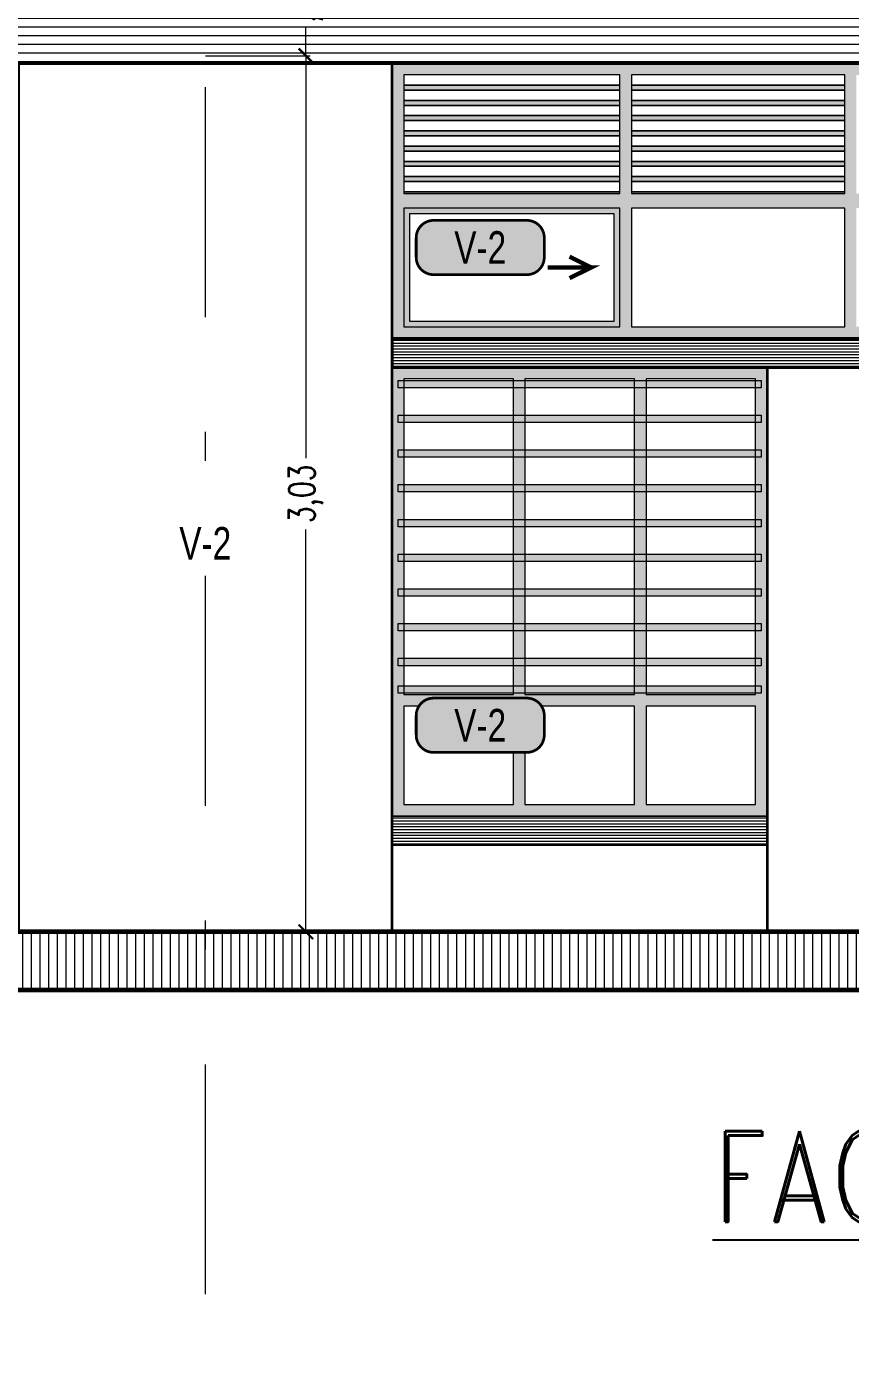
# Model space of a CAD drawing. Header units: millimetres. Extents: x 216 to 2687, y 57 to 1099.
# Drawn here: x 263.914 to 266.761, y 57.176 to 61.762 of the extents above; entities that cross this region are included whole.
import ezdxf
from ezdxf.enums import TextEntityAlignment as Align

# ---------------------------------------------------------------- set-up
doc = ezdxf.new("R2010")
doc.units = ezdxf.units.MM
doc.header["$LTSCALE"] = 0.5
doc.set_wipeout_variables(frame=1)
doc.header["$PDMODE"] = 35
doc.linetypes.add('DASHDOT2', pattern=[12.7, 6.35, -3.175, 0, -3.175])
for name, color, linetype, lineweight in [('A-COTAS', 7, 'Continuous', 9), ('A-EJES', 7, 'DASHDOT2', 9), ('A-PLAN', 7, 'Continuous', 60), ('A-PLAN-1', 2, 'Continuous', 35), ('A-PLAN-3', 146, 'Continuous', 5), ('A-PLAN-ACHU1', 105, 'Continuous', 9), ('A-PLAN-ACHU2', 146, 'Continuous', 0), ('A-PLAN-ACHU3', 250, 'Continuous', 0), ('A-TEXT-VENT', 2, 'Continuous', 9), ('A-VENT', 1, 'Continuous', 15), ('A-WIPEOUT', 255, 'Continuous', 0), ('TEXTO_DETALLES', 7, 'Continuous', 25)]:
    doc.layers.add(name, color=color, linetype=linetype, lineweight=lineweight)
doc.styles.add('Cotas', font='romans.shx', dxfattribs={"width": 0.75})
doc.styles.add('Detalles', font='romans.shx', dxfattribs={"width": 0.7})
doc.styles.add('ING_50', font='swisscl.ttf', dxfattribs={"height": 0.08})
doc.dimstyles.new("1-25'", dxfattribs={"dimtxt": 0.075, "dimasz": 0.05, "dimexe": 0.015, "dimexo": 0, "dimgap": 0.02, "dimtad": 0, "dimzin": 4, "dimtxsty": 'Cotas', "dimblk": 'ARCHTICK', "dimcen": 0.09, "dimclrd": 142, "dimclre": 2, "dimclrt": 2, "dimadec": 0, "dimazin": 0, "dimtfac": 1, "dimtmove": 0, "dimatfit": 3, "dimfxl": 0.1, "dimlwd": 13, "dimlwe": 9, "dimarcsym": 2})

# ---------------------------------------------------------------- blocks, each defined once
blk = doc.blocks.new('_ArchTick')
at = {"color": 0, "linetype": 'ByBlock', "const_width": 0.15}
blk.add_lwpolyline([(-0.5, -0.5), (0.5, 0.5)], dxfattribs=at)
blk = doc.blocks.new('*D425')
at = {"layer": 'A-COTAS', "color": 2, "linetype": 'DASHDOT2', "lineweight": 9, "transparency": 16777216}
for p, q in [((264.532, 61.6618), (264.8939, 61.6618)), ((264.532, 58.6354), (264.8939, 58.6354))]:
    blk.add_line(p, q, dxfattribs=at)
at = {"layer": 'A-COTAS', "color": 142, "linetype": 'Continuous', "lineweight": 13, "transparency": 16777216}
for p, q in [((264.8789, 61.6618), (264.8789, 60.2715)), ((264.8789, 58.6354), (264.8789, 60.0257))]:
    blk.add_line(p, q, dxfattribs=at)
at = {"layer": 'DEFPOINTS', "color": 0, "transparency": 16777216}
for p in [(264.532, 61.6618), (264.8789, 61.6618), (264.532, 58.6354)]:
    blk.add_point(p, dxfattribs=at)
at = {"layer": 'A-COTAS', "color": 142, "lineweight": 13, "transparency": 16777216, "xscale": 0.05, "yscale": 0.05, "zscale": 0.05}
for p, rotation in [((264.8789, 61.6618), 90), ((264.8789, 58.6354), 270)]:
    blk.add_blockref('_ArchTick', p, dxfattribs=dict(at, rotation=rotation))
at = {"layer": 'A-COTAS', "color": 2, "transparency": 16777216, "insert": (264.8789, 60.1486), "char_height": 0.09, "attachment_point": 5, "rotation": 90, "style": 'Cotas'}
blk.add_mtext('3,03', dxfattribs=at)
blk = doc.blocks.new('*D426')
at = {"layer": 'A-COTAS', "color": 2, "linetype": 'DASHDOT2', "lineweight": 9, "transparency": 16777216}
for p, q in [((264.8789, 62.0354), (264.8639, 62.0354)), ((264.532, 61.6618), (264.8939, 61.6618))]:
    blk.add_line(p, q, dxfattribs=at)
at = {"layer": 'A-COTAS', "color": 142, "linetype": 'Continuous', "lineweight": 13, "transparency": 16777216}
for p, q in [((264.8789, 62.0354), (264.8789, 61.9377)), ((264.8789, 61.6618), (264.8789, 61.7595))]:
    blk.add_line(p, q, dxfattribs=at)
at = {"layer": 'DEFPOINTS', "color": 0, "transparency": 16777216}
for p in [(264.8789, 62.0354), (264.8789, 62.0354), (264.532, 61.6618)]:
    blk.add_point(p, dxfattribs=at)
at = {"layer": 'A-COTAS', "color": 142, "lineweight": 13, "transparency": 16777216, "xscale": 0.05, "yscale": 0.05, "zscale": 0.05}
for p, rotation in [((264.8789, 62.0354), 90), ((264.8789, 61.6618), 270)]:
    blk.add_blockref('_ArchTick', p, dxfattribs=dict(at, rotation=rotation))
at = {"layer": 'A-COTAS', "color": 2, "transparency": 16777216, "insert": (264.8789, 61.8486), "char_height": 0.09, "attachment_point": 5, "rotation": 90, "style": 'Cotas'}
blk.add_mtext(',37', dxfattribs=at)

msp = doc.modelspace()

# ---------------------------------------------------------------- hatches: boundary and pattern name
at = {"layer": 'A-PLAN-ACHU1', "transparency": 33554687}
h = msp.add_hatch(color=256, dxfattribs=at)
h.dxf.hatch_style = 1
h.set_gradient(color1=(91, 91, 91), color2=(214, 214, 214), tint=1, name='HEMISPHERICAL')
h.paths.add_polyline_path([(265.1776, 61.6354), (265.1776, 60.6854), (269.8864, 60.6854), (269.8864, 61.6354)])
h.paths.add_polyline_path([(266.7806, 61.5954), (267.517, 61.5954), (267.517, 61.1854), (266.7806, 61.1854)], flags=16)
h.paths.add_polyline_path([(266.0041, 61.5954), (266.0041, 61.1854), (266.7406, 61.1854), (266.7406, 61.5954)], flags=16)
h.paths.add_polyline_path([(266.7806, 61.1354), (267.517, 61.1354), (267.517, 60.7254), (266.7806, 60.7254)], flags=16)
h.paths.add_polyline_path([(266.7406, 61.1354), (266.7406, 60.7254), (266.0041, 60.7254), (266.0041, 61.1354)], flags=16)
h.paths.add_polyline_path([(267.557, 61.5954), (268.2935, 61.5954), (268.2935, 61.1854), (267.557, 61.1854)], flags=16)
h.paths.add_polyline_path([(265.9641, 61.1854), (265.2176, 61.1854), (265.2176, 61.5954), (265.9641, 61.5954)], flags=16)
h.paths.add_polyline_path([(267.557, 61.1354), (268.2935, 61.1354), (268.2935, 60.7254), (267.557, 60.7254)], flags=16)
h.paths.add_polyline_path([(265.9641, 61.1354), (265.9641, 60.7254), (265.2176, 60.7254), (265.2176, 61.1354)], flags=16)
h.paths.add_polyline_path([(268.3335, 61.5954), (269.07, 61.5954), (269.07, 61.1854), (268.3335, 61.1854)], flags=16)
h.paths.add_polyline_path([(268.3335, 61.1354), (269.07, 61.1354), (269.07, 60.7254), (268.3335, 60.7254)], flags=16)
h.paths.add_polyline_path([(269.11, 61.5954), (269.8464, 61.5954), (269.8464, 61.1854), (269.11, 61.1854)], flags=16)
h.paths.add_polyline_path([(269.11, 61.1354), (269.8464, 61.1354), (269.8464, 60.7254), (269.11, 60.7254)], flags=16)
h = msp.add_hatch(color=256, dxfattribs=at)
h.dxf.hatch_style = 1
h.set_gradient(color1=(91, 91, 91), color2=(214, 214, 214), rotation=90, tint=1, name='CYLINDER')
h.paths.add_polyline_path([(265.9641, 61.56), (265.2176, 61.56), (265.2176, 61.5428), (265.9641, 61.5428)])
h = msp.add_hatch(color=256, dxfattribs=at)
h.dxf.hatch_style = 1
h.set_gradient(color1=(91, 91, 91), color2=(214, 214, 214), rotation=90, tint=1, name='CYLINDER')
h.paths.add_polyline_path([(266.7406, 61.56), (266.0041, 61.56), (266.0041, 61.5428), (266.7406, 61.5428)])
h = msp.add_hatch(color=256, dxfattribs=at)
h.dxf.hatch_style = 1
h.set_gradient(color1=(91, 91, 91), color2=(214, 214, 214), rotation=90, tint=1, name='CYLINDER')
h.paths.add_polyline_path([(265.9641, 61.5073), (265.2176, 61.5073), (265.2176, 61.4902), (265.9641, 61.4902)])
h = msp.add_hatch(color=256, dxfattribs=at)
h.dxf.hatch_style = 1
h.set_gradient(color1=(91, 91, 91), color2=(214, 214, 214), rotation=90, tint=1, name='CYLINDER')
h.paths.add_polyline_path([(266.7406, 61.5073), (266.0041, 61.5073), (266.0041, 61.4902), (266.7406, 61.4902)])
h = msp.add_hatch(color=256, dxfattribs=at)
h.dxf.hatch_style = 1
h.set_gradient(color1=(91, 91, 91), color2=(214, 214, 214), rotation=90, tint=1, name='CYLINDER')
h.paths.add_polyline_path([(265.9641, 61.4547), (265.2176, 61.4547), (265.2176, 61.4376), (265.9641, 61.4376)])
h = msp.add_hatch(color=256, dxfattribs=at)
h.dxf.hatch_style = 1
h.set_gradient(color1=(91, 91, 91), color2=(214, 214, 214), rotation=90, tint=1, name='CYLINDER')
h.paths.add_polyline_path([(266.7406, 61.4547), (266.0041, 61.4547), (266.0041, 61.4376), (266.7406, 61.4376)])
h = msp.add_hatch(color=256, dxfattribs=at)
h.dxf.hatch_style = 1
h.set_gradient(color1=(91, 91, 91), color2=(214, 214, 214), rotation=90, tint=1, name='CYLINDER')
h.paths.add_polyline_path([(265.9641, 61.4021), (265.2176, 61.4021), (265.2176, 61.385), (265.9641, 61.385)])
h = msp.add_hatch(color=256, dxfattribs=at)
h.dxf.hatch_style = 1
h.set_gradient(color1=(91, 91, 91), color2=(214, 214, 214), rotation=90, tint=1, name='CYLINDER')
h.paths.add_polyline_path([(266.7406, 61.4021), (266.0041, 61.4021), (266.0041, 61.385), (266.7406, 61.385)])
h = msp.add_hatch(color=256, dxfattribs=at)
h.dxf.hatch_style = 1
h.set_gradient(color1=(91, 91, 91), color2=(214, 214, 214), rotation=90, tint=1, name='CYLINDER')
h.paths.add_polyline_path([(265.9641, 61.3495), (265.2176, 61.3495), (265.2176, 61.3324), (265.9641, 61.3324)])
h = msp.add_hatch(color=256, dxfattribs=at)
h.dxf.hatch_style = 1
h.set_gradient(color1=(91, 91, 91), color2=(214, 214, 214), rotation=90, tint=1, name='CYLINDER')
h.paths.add_polyline_path([(266.7406, 61.3495), (266.0041, 61.3495), (266.0041, 61.3324), (266.7406, 61.3324)])
h = msp.add_hatch(color=256, dxfattribs=at)
h.dxf.hatch_style = 1
h.set_gradient(color1=(91, 91, 91), color2=(214, 214, 214), rotation=90, tint=1, name='CYLINDER')
h.paths.add_polyline_path([(265.9641, 61.2969), (265.2176, 61.2969), (265.2176, 61.2798), (265.9641, 61.2798)])
h = msp.add_hatch(color=256, dxfattribs=at)
h.dxf.hatch_style = 1
h.set_gradient(color1=(91, 91, 91), color2=(214, 214, 214), rotation=90, tint=1, name='CYLINDER')
h.paths.add_polyline_path([(266.7406, 61.2969), (266.0041, 61.2969), (266.0041, 61.2798), (266.7406, 61.2798)])
h = msp.add_hatch(color=256, dxfattribs=at)
h.dxf.hatch_style = 1
h.set_gradient(color1=(91, 91, 91), color2=(214, 214, 214), rotation=90, tint=1, name='CYLINDER')
h.paths.add_polyline_path([(265.9641, 61.2443), (265.2176, 61.2443), (265.2176, 61.2272), (265.9641, 61.2272)])
h = msp.add_hatch(color=256, dxfattribs=at)
h.dxf.hatch_style = 1
h.set_gradient(color1=(91, 91, 91), color2=(214, 214, 214), rotation=90, tint=1, name='CYLINDER')
h.paths.add_polyline_path([(266.7406, 61.2443), (266.0041, 61.2443), (266.0041, 61.2272), (266.7406, 61.2272)])
h = msp.add_hatch(color=256, dxfattribs=at)
h.dxf.hatch_style = 1
h.set_gradient(color1=(91, 91, 91), color2=(214, 214, 214), rotation=90, tint=1, name='CYLINDER')
h.paths.add_polyline_path([(265.9641, 61.1917), (265.2176, 61.1917), (265.2176, 61.1854), (265.9641, 61.1854)])
h = msp.add_hatch(color=256, dxfattribs=at)
h.dxf.hatch_style = 1
h.set_gradient(color1=(91, 91, 91), color2=(214, 214, 214), rotation=90, tint=1, name='CYLINDER')
h.paths.add_polyline_path([(266.7406, 61.1917), (266.0041, 61.1917), (266.0041, 61.1854), (266.7406, 61.1854)])
h = msp.add_hatch(color=256, dxfattribs=at)
h.dxf.hatch_style = 1
h.set_gradient(color1=(91, 91, 91), color2=(214, 214, 214), tint=1, name='HEMISPHERICAL')
h.paths.add_polyline_path([(265.9641, 60.7254), (265.9641, 61.1354), (265.2176, 61.1354), (265.2176, 60.7254)])
h.paths.add_polyline_path([(265.9441, 60.7454), (265.2376, 60.7454), (265.2376, 61.1154), (265.9441, 61.1154)], flags=16)
at = {"layer": 'A-PLAN-ACHU1'}
h = msp.add_hatch(color=256, dxfattribs=at)
h.dxf.hatch_style = 1
h.set_gradient(color1=(91, 91, 91), color2=(173, 173, 173), tint=1)
h.paths.add_polyline_path([(265.1776, 60.5854), (265.1776, 59.0354), (266.4726, 59.0354), (266.4726, 60.5854)])
h.paths.add_polyline_path([(266.0143, 60.5454), (266.0143, 59.4554), (265.636, 59.4554), (265.636, 60.5454)], flags=16)
h.paths.add_polyline_path([(266.0543, 60.5454), (266.4326, 60.5454), (266.4326, 59.4554), (266.0543, 59.4554)], flags=16)
h.paths.add_polyline_path([(265.596, 60.5454), (265.596, 59.4554), (265.2176, 59.4554), (265.2176, 60.5454)], flags=16)
h.paths.add_polyline_path([(266.0143, 59.4154), (266.0143, 59.0754), (265.636, 59.0754), (265.636, 59.4154)], flags=16)
h.paths.add_polyline_path([(266.0543, 59.4154), (266.4326, 59.4154), (266.4326, 59.0754), (266.0543, 59.0754)], flags=16)
h.paths.add_polyline_path([(265.596, 59.4154), (265.596, 59.0754), (265.2176, 59.0754), (265.2176, 59.4154)], flags=16)
at = {"layer": 'A-PLAN-ACHU2'}
h = msp.add_hatch(color=256, dxfattribs=at)
h.dxf.hatch_style = 1
h.set_gradient(color1=(204, 102, 178), tint=1, name='CURVED')
h.paths.add_polyline_path([(265.1976, 60.5404), (266.4526, 60.5404), (266.4526, 60.515), (265.1976, 60.515)])
h = msp.add_hatch(color=256, dxfattribs=at)
h.dxf.hatch_style = 1
h.set_gradient(color1=(204, 102, 178), tint=1, name='CURVED')
h.paths.add_polyline_path([(265.1976, 60.4204), (266.4526, 60.4204), (266.4526, 60.395), (265.1976, 60.395)])
h = msp.add_hatch(color=256, dxfattribs=at)
h.dxf.hatch_style = 1
h.set_gradient(color1=(204, 102, 178), tint=1, name='CURVED')
h.paths.add_polyline_path([(265.1976, 60.3004), (266.4526, 60.3004), (266.4526, 60.275), (265.1976, 60.275)])
h = msp.add_hatch(color=256, dxfattribs=at)
h.dxf.hatch_style = 1
h.set_gradient(color1=(204, 102, 178), tint=1, name='CURVED')
h.paths.add_polyline_path([(265.1976, 60.1804), (266.4526, 60.1804), (266.4526, 60.155), (265.1976, 60.155)])
h = msp.add_hatch(color=256, dxfattribs=at)
h.dxf.hatch_style = 1
h.set_gradient(color1=(204, 102, 178), tint=1, name='CURVED')
h.paths.add_polyline_path([(265.1976, 60.0604), (266.4526, 60.0604), (266.4526, 60.035), (265.1976, 60.035)])
h = msp.add_hatch(color=256, dxfattribs=at)
h.dxf.hatch_style = 1
h.set_gradient(color1=(204, 102, 178), tint=1, name='CURVED')
h.paths.add_polyline_path([(265.1976, 59.9404), (266.4526, 59.9404), (266.4526, 59.915), (265.1976, 59.915)])
h = msp.add_hatch(color=256, dxfattribs=at)
h.dxf.hatch_style = 1
h.set_gradient(color1=(204, 102, 178), tint=1, name='CURVED')
h.paths.add_polyline_path([(265.1976, 59.8204), (266.4526, 59.8204), (266.4526, 59.795), (265.1976, 59.795)])
h = msp.add_hatch(color=256, dxfattribs=at)
h.dxf.hatch_style = 1
h.set_gradient(color1=(204, 102, 178), tint=1, name='CURVED')
h.paths.add_polyline_path([(265.1976, 59.7004), (266.4526, 59.7004), (266.4526, 59.675), (265.1976, 59.675)])
h = msp.add_hatch(color=256, dxfattribs=at)
h.dxf.hatch_style = 1
h.set_gradient(color1=(204, 102, 178), tint=1, name='CURVED')
h.paths.add_polyline_path([(265.1976, 59.5804), (266.4526, 59.5804), (266.4526, 59.555), (265.1976, 59.555)])
at = {"layer": 'A-PLAN-ACHU3'}
h = msp.add_hatch(dxfattribs=at)
h.set_pattern_fill('_USER', color=256, scale=0.03, pattern_type=0)
h.set_pattern_definition([(0, (-2414.348867, -998.31859), (0, 0.03), [])])
h.paths.add_polyline_path([(257.582, 61.6354), (277.782, 61.6354), (277.782, 62.0354), (257.582, 62.0354)])
h = msp.add_hatch(dxfattribs=at)
h.set_pattern_fill('_USER', color=251, scale=0.01, pattern_type=0)
h.set_pattern_definition([(0, (-2406.236334, -1054.62076), (0, 0.01), [])])
h.paths.add_polyline_path([(269.8864, 60.5854), (269.8864, 60.6854), (265.1776, 60.6854), (265.1776, 60.5854)])
h = msp.add_hatch(dxfattribs=at)
h.set_pattern_fill('_USER', color=252, scale=0.01, pattern_type=0)
h.set_pattern_definition([(0, (-2405.602226, -1054.47076), (0, 0.01), [])])
h.paths.add_polyline_path([(265.1776, 58.9354), (265.1776, 59.0354), (266.4726, 59.0354), (266.4726, 58.9354)])
h = msp.add_hatch(dxfattribs=at)
h.set_pattern_fill('_USER', color=256, scale=0.03, angle=90, pattern_type=0)
h.set_pattern_definition([(90, (-2414.348867, -998.31859), (-0.03, 2e-18), [])])
h.paths.add_polyline_path([(261.132, 58.6354), (261.132, 58.4354), (276.982, 58.4354), (276.982, 58.6354)])

# ---------------------------------------------------------------- linework, layer by layer
at = {"layer": 'A-EJES', "ltscale": 0.25}
msp.add_line((264.532, 57.384), (264.532, 63.925), dxfattribs=at)
at = {"layer": 'A-PLAN'}
msp.add_lwpolyline([(261.132, 58.6354), (261.132, 58.4354), (276.982, 58.4354), (276.982, 58.6354)], close=True, dxfattribs=at)
at = {"layer": 'A-PLAN-1'}
for points in [[(257.582, 61.6354), (277.782, 61.6354), (277.782, 62.0354), (257.582, 62.0354)], [(263.8864, 58.6354), (265.1776, 58.6354), (265.1776, 61.6354), (263.8864, 61.6354)], [(269.8864, 60.5854), (269.8864, 60.6854), (265.1776, 60.6854), (265.1776, 60.5854)], [(266.4726, 58.6354), (268.5914, 58.6354), (268.5914, 60.5854), (266.4726, 60.5854)]]:
    msp.add_lwpolyline(points, close=True, dxfattribs=at)
at = {"layer": 'A-PLAN-3'}
for points in [[(265.1776, 58.9354), (265.1776, 59.0354), (266.4726, 59.0354), (266.4726, 58.9354)], [(265.1776, 58.9354), (266.4726, 58.9354), (266.4726, 58.6354), (265.1776, 58.6354)]]:
    msp.add_lwpolyline(points, close=True, dxfattribs=at)
at = {"layer": 'A-PLAN-ACHU1'}
for points in [[(265.9641, 61.5954), (265.2176, 61.5954), (265.2176, 61.56), (265.9641, 61.56)], [(266.7406, 61.5954), (266.0041, 61.5954), (266.0041, 61.56), (266.7406, 61.56)], [(265.9641, 61.56), (265.2176, 61.56), (265.2176, 61.5428), (265.9641, 61.5428)], [(266.7406, 61.56), (266.0041, 61.56), (266.0041, 61.5428), (266.7406, 61.5428)], [(265.9641, 61.5428), (265.2176, 61.5428), (265.2176, 61.5073), (265.9641, 61.5073)], [(265.9641, 61.5073), (265.2176, 61.5073), (265.2176, 61.4902), (265.9641, 61.4902)], [(266.7406, 61.5428), (266.0041, 61.5428), (266.0041, 61.5073), (266.7406, 61.5073)], [(266.7406, 61.5073), (266.0041, 61.5073), (266.0041, 61.4902), (266.7406, 61.4902)], [(265.9641, 61.4902), (265.2176, 61.4902), (265.2176, 61.4547), (265.9641, 61.4547)], [(266.7406, 61.4902), (266.0041, 61.4902), (266.0041, 61.4547), (266.7406, 61.4547)], [(265.9641, 61.4547), (265.2176, 61.4547), (265.2176, 61.4376), (265.9641, 61.4376)], [(265.9641, 61.4376), (265.2176, 61.4376), (265.2176, 61.4021), (265.9641, 61.4021)], [(266.7406, 61.4547), (266.0041, 61.4547), (266.0041, 61.4376), (266.7406, 61.4376)], [(266.7406, 61.4376), (266.0041, 61.4376), (266.0041, 61.4021), (266.7406, 61.4021)], [(265.9641, 61.4021), (265.2176, 61.4021), (265.2176, 61.385), (265.9641, 61.385)], [(265.9641, 61.385), (265.2176, 61.385), (265.2176, 61.3495), (265.9641, 61.3495)], [(266.7406, 61.4021), (266.0041, 61.4021), (266.0041, 61.385), (266.7406, 61.385)], [(266.7406, 61.385), (266.0041, 61.385), (266.0041, 61.3495), (266.7406, 61.3495)], [(265.9641, 61.3495), (265.2176, 61.3495), (265.2176, 61.3324), (265.9641, 61.3324)], [(265.9641, 61.3324), (265.2176, 61.3324), (265.2176, 61.2969), (265.9641, 61.2969)], [(266.7406, 61.3495), (266.0041, 61.3495), (266.0041, 61.3324), (266.7406, 61.3324)], [(266.7406, 61.3324), (266.0041, 61.3324), (266.0041, 61.2969), (266.7406, 61.2969)], [(265.9641, 61.2969), (265.2176, 61.2969), (265.2176, 61.2798), (265.9641, 61.2798)], [(265.9641, 61.2798), (265.2176, 61.2798), (265.2176, 61.2443), (265.9641, 61.2443)], [(266.7406, 61.2969), (266.0041, 61.2969), (266.0041, 61.2798), (266.7406, 61.2798)], [(266.7406, 61.2798), (266.0041, 61.2798), (266.0041, 61.2443), (266.7406, 61.2443)], [(265.9641, 61.2443), (265.2176, 61.2443), (265.2176, 61.2272), (265.9641, 61.2272)], [(265.9641, 61.2272), (265.2176, 61.2272), (265.2176, 61.1917), (265.9641, 61.1917)], [(266.7406, 61.2443), (266.0041, 61.2443), (266.0041, 61.2272), (266.7406, 61.2272)], [(266.7406, 61.2272), (266.0041, 61.2272), (266.0041, 61.1917), (266.7406, 61.1917)], [(265.9641, 61.1917), (265.2176, 61.1917), (265.2176, 61.1854), (265.9641, 61.1854)], [(266.7406, 61.1917), (266.0041, 61.1917), (266.0041, 61.1854), (266.7406, 61.1854)]]:
    msp.add_lwpolyline(points, close=True, dxfattribs=at)
at = {"layer": 'A-VENT'}
for points in [[(265.1776, 61.6354), (269.8864, 61.6354), (269.8864, 60.6854), (265.1776, 60.6854)], [(265.9641, 61.5954), (265.2176, 61.5954), (265.2176, 61.1854), (265.9641, 61.1854)], [(266.7406, 61.5954), (266.0041, 61.5954), (266.0041, 61.1854), (266.7406, 61.1854)], [(265.9641, 61.1354), (265.2176, 61.1354), (265.2176, 60.7254), (265.9641, 60.7254)], [(266.7406, 61.1354), (266.0041, 61.1354), (266.0041, 60.7254), (266.7406, 60.7254)], [(265.9441, 61.1154), (265.2376, 61.1154), (265.2376, 60.7454), (265.9441, 60.7454)], [(265.1776, 60.5854), (266.4726, 60.5854), (266.4726, 59.0354), (265.1776, 59.0354)], [(265.1976, 60.5404), (266.4526, 60.5404), (266.4526, 60.515), (265.1976, 60.515)], [(265.596, 60.5454), (265.2176, 60.5454), (265.2176, 59.4554), (265.596, 59.4554)], [(266.0143, 60.5454), (265.636, 60.5454), (265.636, 59.4554), (266.0143, 59.4554)], [(266.4326, 60.5454), (266.0543, 60.5454), (266.0543, 59.4554), (266.4326, 59.4554)], [(265.1976, 60.4204), (266.4526, 60.4204), (266.4526, 60.395), (265.1976, 60.395)], [(265.1976, 60.3004), (266.4526, 60.3004), (266.4526, 60.275), (265.1976, 60.275)], [(265.1976, 60.1804), (266.4526, 60.1804), (266.4526, 60.155), (265.1976, 60.155)], [(265.1976, 60.0604), (266.4526, 60.0604), (266.4526, 60.035), (265.1976, 60.035)], [(265.1976, 59.9404), (266.4526, 59.9404), (266.4526, 59.915), (265.1976, 59.915)], [(265.1976, 59.8204), (266.4526, 59.8204), (266.4526, 59.795), (265.1976, 59.795)], [(265.1976, 59.7004), (266.4526, 59.7004), (266.4526, 59.675), (265.1976, 59.675)], [(265.1976, 59.5804), (266.4526, 59.5804), (266.4526, 59.555), (265.1976, 59.555)], [(265.596, 59.4154), (265.2176, 59.4154), (265.2176, 59.0754), (265.596, 59.0754)], [(266.0143, 59.4154), (265.636, 59.4154), (265.636, 59.0754), (266.0143, 59.0754)], [(266.4326, 59.4154), (266.0543, 59.4154), (266.0543, 59.0754), (266.4326, 59.0754)]]:
    msp.add_lwpolyline(points, close=True, dxfattribs=at)
at = {"layer": 'A-VENT', "const_width": 0.015}
msp.add_lwpolyline([(265.715, 60.9304), (265.865, 60.9304), (265.79, 60.8935), (265.865, 60.9304), (265.79, 60.9674)], dxfattribs=at)

# ---------------------------------------------------------------- texts
at = {"layer": 'A-TEXT-VENT', "color": 1, "style": 'ING_50'}
msp.add_attdef('V-2', text='AA', height=0.1125, dxfattribs=at).set_placement((264.5314, 59.9777), align=Align.MIDDLE_CENTER)
at = {"layer": 'TEXTO_DETALLES', "insert": (268.0362, 57.5616), "char_height": 0.25, "attachment_point": 5, "style": 'Detalles'}
msp.add_mtext('{\\Fromand|c0;\\H1.25x;\\W0.8;\\LFACHADA POSTERIOR  \\P\\H0.8x;\\lESC: 1:50}', dxfattribs=at)

# ---------------------------------------------------------------- dimensions: what is measured, and where the dimension line sits
at = {"layer": 'A-COTAS'}
for base, p1, p2, picture, middle in [((264.8789, 62.0354), (264.532, 61.6618), (264.8789, 62.0354), '*D426', (264.8789, 61.8486)), ((264.8789, 61.6618), (264.532, 58.6354), (264.532, 61.6618), '*D425', (264.8789, 60.1486))]:
    dim = msp.add_linear_dim(base=base, p1=p1, p2=p2, angle=90, dimstyle="1-25'", override={"dimtxt": 0.09}, dxfattribs=at)
    dim.commit()
    dim.dimension.update_dxf_attribs({"geometry": picture, "text_midpoint": middle})

# ---------------------------------------------------------------- next in the draw order: wipeouts: each hides what was drawn before it
for points in [[(265.3202, 61.093), (265.6427, 61.093), (265.6851, 61.0755), (265.7027, 61.033), (265.7027, 60.9655), (265.6851, 60.9231), (265.6427, 60.9055), (265.3202, 60.9055), (265.2777, 60.9231), (265.2602, 60.9655), (265.2602, 61.033), (265.2777, 61.0755)], [(265.3202, 59.443), (265.6427, 59.443), (265.6851, 59.4255), (265.7027, 59.383), (265.7027, 59.3155), (265.6851, 59.2731), (265.6427, 59.2555), (265.3202, 59.2555), (265.2777, 59.2731), (265.2602, 59.3155), (265.2602, 59.383), (265.2777, 59.4255)]]:
    msp.add_wipeout(points).dxf.layer = 'A-WIPEOUT'

# ---------------------------------------------------------------- next in the draw order: hatches: boundary and pattern name
at = {"layer": 'A-PLAN-ACHU2'}
h = msp.add_hatch(color=256, dxfattribs=at)
h.dxf.hatch_style = 1
h.set_gradient(color1=(204, 102, 178), tint=1, name='CURVED')
h.paths.add_polyline_path([(265.1976, 59.4858), (266.4526, 59.4858), (266.4526, 59.4604), (265.1976, 59.4604)])
at = {"layer": 'A-PLAN-ACHU3'}
h = msp.add_hatch(color=254, dxfattribs=at)
edge = h.paths.add_edge_path()
edge.add_line((265.2602, 61.033), (265.2602, 60.9655))
edge.add_arc((265.3202, 60.9655), 0.06, 180, 270)
edge.add_line((265.3202, 60.9055), (265.6427, 60.9055))
edge.add_arc((265.6427, 60.9655), 0.06, 270, 360)
edge.add_line((265.7027, 60.9655), (265.7027, 61.033))
edge.add_arc((265.6427, 61.033), 0.06, 0, 90)
edge.add_line((265.6427, 61.093), (265.3202, 61.093))
edge.add_arc((265.3202, 61.033), 0.06, 90, 180)
h = msp.add_hatch(color=254, dxfattribs=at)
edge = h.paths.add_edge_path()
edge.add_line((265.2602, 59.383), (265.2602, 59.3155))
edge.add_arc((265.3202, 59.3155), 0.06, 180, 270)
edge.add_line((265.3202, 59.2555), (265.6427, 59.2555))
edge.add_arc((265.6427, 59.3155), 0.06, 270, 360)
edge.add_line((265.7027, 59.3155), (265.7027, 59.383))
edge.add_arc((265.6427, 59.383), 0.06, 0, 90)
edge.add_line((265.6427, 59.443), (265.3202, 59.443))
edge.add_arc((265.3202, 59.383), 0.06, 90, 180)

# ---------------------------------------------------------------- next in the draw order: linework, layer by layer
at = {"layer": 'A-TEXT-VENT', "const_width": 0.00938}
for points in [[(265.2602, 61.033), (265.2602, 60.9655, 0.414214), (265.3202, 60.9055), (265.6427, 60.9055, 0.414214), (265.7027, 60.9655), (265.7027, 61.033, 0.414214), (265.6427, 61.093), (265.3202, 61.093, 0.414214)], [(265.2602, 59.383), (265.2602, 59.3155, 0.414214), (265.3202, 59.2555), (265.6427, 59.2555, 0.414214), (265.7027, 59.3155), (265.7027, 59.383, 0.414214), (265.6427, 59.443), (265.3202, 59.443, 0.414214)]]:
    msp.add_lwpolyline(points, format="xyb", close=True, dxfattribs=at)
at = {"layer": 'A-VENT'}
msp.add_lwpolyline([(265.1976, 59.4858), (266.4526, 59.4858), (266.4526, 59.4604), (265.1976, 59.4604)], close=True, dxfattribs=at)

# ---------------------------------------------------------------- next in the draw order: texts
at = {"layer": 'A-TEXT-VENT', "color": 1, "style": 'ING_50'}
for p in [(265.4814, 60.9993), (265.4814, 59.3493)]:
    msp.add_attdef('V-2', text='AA', height=0.1125, dxfattribs=at).set_placement(p, align=Align.MIDDLE_CENTER)

doc.saveas('drawing.dxf')
